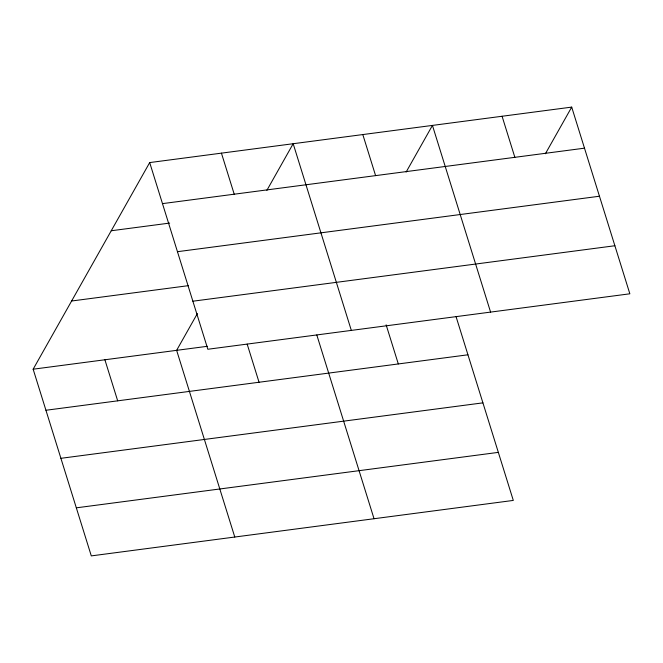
<?xml version="1.0" encoding="UTF-8"?>
<svg xmlns="http://www.w3.org/2000/svg" width="663" height="663" viewBox="0 0 663 663"><rect width="100%" height="100%" fill="white"/><g stroke="black" fill="none" stroke-linecap="round" stroke-linejoin="round"><path stroke-width="0.99" d="M456.069 316.665L513.303 500.424L91.295 555.892L33.15 369.2L149.697 162.576L571.705 107.108L629.85 293.8L207.842 349.26L149.697 162.576M197.383 313.558L176.631 350.337L234.777 537.03M266.866 190.372L293.179 143.714L351.324 330.406M406.129 172.065L432.442 125.415L490.587 312.107M545.384 153.766L571.705 107.108M162.485 203.632L584.493 148.172M111.235 230.757L169.653 223.083M177.452 251.691L599.46 196.231M71.612 301.01L188.449 285.654M192.875 301.209L614.883 245.741M33.15 369.2L207.353 346.301M45.938 410.264L467.945 354.796M60.905 458.315L482.913 402.855M76.328 507.833L498.336 452.373M502.073 116.257L514.861 157.322M362.81 134.564L375.598 175.629M386.131 324.845L398.314 363.946M316.806 334.972L374.04 518.731M221.434 153.145L234.221 194.209M247.175 344.122L259.051 382.253M104.895 359.769L117.683 400.833"/></g></svg>
